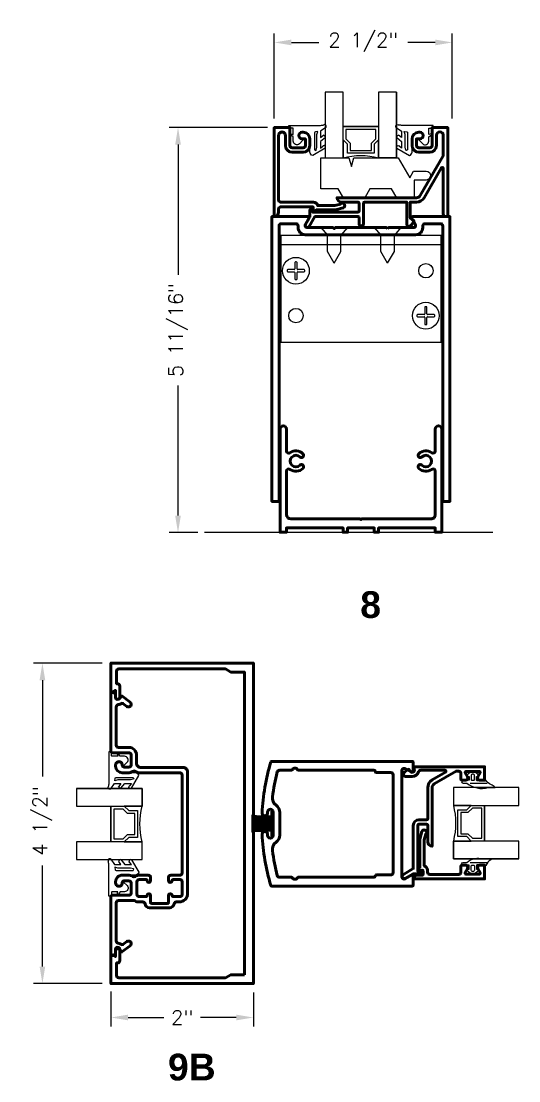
# Model space of a CAD drawing. Extents: x 0 to 139, y -24 to 89.
# Drawn here: x 49.331 to 51.078, y -3.273 to 0.445 of the extents above; entities that cross this region are included whole.
import ezdxf

# ---------------------------------------------------------------- set-up
doc = ezdxf.new("R2010")
doc.units = 0
doc.header["$MEASUREMENT"] = 0
doc.layers.get('Defpoints').update_dxf_attribs({"linetype": 'CONTINUOUS'})
for name, color, linetype in [('R-Anno-Dims', 3, 'CONTINUOUS'), ('R-Anno-Text', 6, 'CONTINUOUS'), ('R-Det1', 4, 'CONTINUOUS'), ('R-Det2', 2, 'CONTINUOUS'), ('R-Det3', 5, 'CONTINUOUS'), ('R-Otln', 1, 'CONTINUOUS'), ('R-Pat1', 5, 'CONTINUOUS')]:
    doc.layers.add(name, color=color, linetype=linetype)
doc.styles.get("Standard").update_dxf_attribs({"font": 'simplex'})
doc.styles.add('style1', font='arialbd.ttf')
doc.dimstyles.new('1-4size', dxfattribs={"dimtxt": 0.05, "dimasz": 0.06, "dimexe": 0.03125, "dimexo": 0.03125, "dimgap": 0.03125, "dimtad": 0, "dimdec": 5, "dimlfac": 4, "dimzin": 4, "dimdsep": 46, "dimlunit": 5, "dimtxsty": 'Standard', "dimcen": 0, "dimclrd": 256, "dimclre": 256, "dimclrt": 256, "dimadec": 0, "dimazin": 1, "dimtfac": 1, "dimtdec": 5, "dimtofl": 0, "dimtmove": 0, "dimatfit": 3, "dimfxl": 1, "dimfrac": 2, "dimtolj": 1, "dimtzin": 4, "dimarcsym": 0})

# ---------------------------------------------------------------- blocks, each defined once
blk = doc.blocks.new('*D97')
at = {"layer": 'Defpoints', "color": 0}
for p in [(49.6461, -2.9288), (50.1461, -2.9324), (49.6461, -3.0513)]:
    blk.add_point(p, dxfattribs=at)
at = {"layer": 'R-Anno-Dims', "lineweight": -2}
for p, q in [((49.6461, -2.9601), (49.6461, -3.0826)), ((50.1461, -2.9636), (50.1461, -3.0826)), ((49.7061, -3.0513), (49.8315, -3.0513)), ((50.0861, -3.0513), (49.9607, -3.0513))]:
    blk.add_line(p, q, dxfattribs=at)
at = {"layer": 'R-Anno-Dims'}
for points in [[(49.7061, -3.0413), (49.7061, -3.0613), (49.6461, -3.0513)], [(50.0861, -3.0413), (50.0861, -3.0613), (50.1461, -3.0513)]]:
    blk.add_solid(points, dxfattribs=at)
at = {"layer": 'R-Anno-Dims', "insert": (49.8961, -3.0513), "char_height": 0.05, "attachment_point": 5}
blk.add_mtext('\\A1;2"', dxfattribs=at)
blk = doc.blocks.new('*D98')
at = {"layer": 'Defpoints', "color": 0}
for p in [(49.4055, -1.8074), (49.6461, -1.8074), (49.6461, -2.9324)]:
    blk.add_point(p, dxfattribs=at)
at = {"layer": 'R-Anno-Dims', "lineweight": -2}
for p, q in [((49.6149, -1.8074), (49.3743, -1.8074)), ((49.4055, -1.8674), (49.4055, -2.2052)), ((49.4055, -2.8724), (49.4055, -2.5177)), ((49.6149, -2.9324), (49.3743, -2.9324))]:
    blk.add_line(p, q, dxfattribs=at)
at = {"layer": 'R-Anno-Dims'}
for points in [[(49.3955, -1.8674), (49.4155, -1.8674), (49.4055, -1.8074)], [(49.3955, -2.8724), (49.4155, -2.8724), (49.4055, -2.9324)]]:
    blk.add_solid(points, dxfattribs=at)
at = {"layer": 'R-Anno-Dims', "insert": (49.4055, -2.3614), "char_height": 0.05, "attachment_point": 5, "rotation": 90}
blk.add_mtext('\\A1;4 1/2"', dxfattribs=at)
blk = doc.blocks.new('*D91')
at = {"layer": 'Defpoints', "color": 0}
for p in [(50.8445, 0.3708), (50.2195, 0.0723), (50.8445, 0.0723)]:
    blk.add_point(p, dxfattribs=at)
at = {"layer": 'R-Anno-Dims', "lineweight": -2}
for p, q in [((50.2195, 0.1035), (50.2195, 0.4021)), ((50.8445, 0.1035), (50.8445, 0.4021)), ((50.2795, 0.3708), (50.3757, 0.3708)), ((50.7845, 0.3708), (50.6882, 0.3708))]:
    blk.add_line(p, q, dxfattribs=at)
at = {"layer": 'R-Anno-Dims'}
for points in [[(50.2795, 0.3808), (50.2795, 0.3608), (50.2195, 0.3708)], [(50.7845, 0.3808), (50.7845, 0.3608), (50.8445, 0.3708)]]:
    blk.add_solid(points, dxfattribs=at)
at = {"layer": 'R-Anno-Dims', "insert": (50.532, 0.3708), "char_height": 0.05, "attachment_point": 5}
blk.add_mtext('\\A1;2 1/2"', dxfattribs=at)
blk = doc.blocks.new('*D92')
at = {"layer": 'Defpoints', "color": 0}
for p in [(49.8816, 0.0723), (50.2272, 0.0723), (49.9827, -1.3496)]:
    blk.add_point(p, dxfattribs=at)
at = {"layer": 'R-Anno-Dims', "lineweight": -2}
for p, q in [((50.196, 0.0723), (49.8503, 0.0723)), ((49.8816, 0.0123), (49.8816, -0.4443)), ((49.8816, -1.2896), (49.8816, -0.833)), ((49.9515, -1.3496), (49.8503, -1.3496))]:
    blk.add_line(p, q, dxfattribs=at)
at = {"layer": 'R-Anno-Dims'}
for points in [[(49.8716, 0.0123), (49.8916, 0.0123), (49.8816, 0.0723)], [(49.8716, -1.2896), (49.8916, -1.2896), (49.8816, -1.3496)]]:
    blk.add_solid(points, dxfattribs=at)
at = {"layer": 'R-Anno-Dims', "insert": (49.8816, -0.6387), "char_height": 0.05, "attachment_point": 5, "rotation": 90}
blk.add_mtext('\\A1;5 11/16"', dxfattribs=at)
blk = doc.blocks.new('P013')
at = {"layer": 'R-Det2'}
for p, q in [((60.863, 44.307), (60.863, 44.657)), ((60.888, 44.657), (60.863, 44.657)), ((60.888, 44.307), (60.888, 44.657)), ((60.863, 44.482), (60.587, 44.482)), ((60.888, 44.307), (60.863, 44.307))]:
    blk.add_line(p, q, dxfattribs=at)
for centre, radius, start, end in [((60.806, 46.559), 1.969, 263.6003, 271.6641), ((60.806, 46.545), 1.969, 263.6003, 271.6641), ((60.793, 47.227), 2.661, 265.5435, 271.5038), ((60.793, 47.211), 2.661, 265.5435, 271.5038), ((60.782, 48.19), 3.652, 266.9284, 271.2698), ((60.782, 48.175), 3.652, 266.9284, 271.2698), ((60.737, 49.396), 4.887, 268.2351, 271.4785), ((60.725, 53.24), 8.744, 269.0929, 270.9054), ((60.725, 35.725), 8.744, 89.0946, 90.9071), ((60.737, 39.569), 4.887, 88.5215, 91.7649), ((60.782, 40.79), 3.652, 88.7302, 93.0716), ((60.782, 40.775), 3.652, 88.7302, 93.0716), ((60.793, 41.753), 2.661, 88.4962, 94.4565), ((60.793, 41.738), 2.661, 88.4962, 94.4565), ((60.806, 42.419), 1.969, 88.3359, 96.3997), ((60.806, 42.406), 1.969, 88.3359, 96.3997)]:
    blk.add_arc(centre, radius, start, end, dxfattribs=at)
blk = doc.blocks.new('P2728 compress')
at = {"layer": 'R-Det2'}
blk.add_lwpolyline([(176.266, 42.927), (176.372, 42.753, -0.301952), (176.324, 42.713), (176.124, 42.713, 0.414214), (176.044, 42.633), (176.044, 42.594, 0.388879), (176.081, 42.554), (176.097, 42.553, 0.440011), (176.14, 42.593), (176.14, 42.607, -0.668179), (176.157, 42.614), (176.206, 42.566, -0.668179), (176.17, 42.48), (176.111, 42.48), (176.083, 42.441, -0.836323), (176.069, 42.447), (176.078, 42.48), (175.994, 42.48, 0.414214), (175.988, 42.474), (175.988, 42.424, -0.414214), (175.982, 42.418), (175.954, 42.418, -0.414214), (175.948, 42.424), (175.948, 42.862, 0.083245), (175.94, 42.911), (175.94, 42.911)], format="xyb", dxfattribs=at)
for points in [[(175.978, 42.937), (176.028, 42.864), (176.119, 42.864), (176.088, 42.905)], [(176.117, 42.931), (176.175, 42.864), (176.267, 42.864), (176.235, 42.902)]]:
    blk.add_lwpolyline(points, dxfattribs=at)
at = {"layer": 'R-Det2', "lineweight": 25}
blk.add_lwpolyline([(176.039, 42.79, 0.372312), (176.054, 42.778), (176.284, 42.778, 0.668179), (176.295, 42.803), (176.252, 42.812), (176.078, 42.811), (176.034, 42.824)], format="xyb", close=True, dxfattribs=at)
at = {"layer": 'R-Det2', "ltscale": 0.1}
for centre, radius, start, end in [((175.962, 42.92), 0.0237, 22.2345, 202.2345), ((176.117, 42.901), 0.0297, 90, 171.5397), ((176.251, 42.914), 0.0199, 40.2978, 220.2978)]:
    blk.add_arc(centre, radius, start, end, dxfattribs=at)
blk = doc.blocks.new('P1137 screw')
at = {"layer": 'R-Det3'}
for p, q in [((35.389, 9.084), (35.482, 8.98)), ((35.765, 9.084), (35.672, 8.98)), ((35.482, 8.748), (35.482, 8.98)), ((35.672, 8.748), (35.672, 8.98)), ((35.577, 8.584), (35.482, 8.748)), ((35.577, 8.584), (35.672, 8.748))]:
    blk.add_line(p, q, dxfattribs=at)
at = {"layer": 'R-Pat1'}
blk.add_line((35.389, 9.084), (35.765, 9.084), dxfattribs=at)
blk = doc.blocks.new('Screw block')
at = {"layer": 'R-Det3'}
for p, q in [((34.165, 8.484), (34.165, 8.474)), ((34.265, 8.494), (34.175, 8.494)), ((34.275, 8.594), (34.275, 8.504)), ((34.295, 8.604), (34.285, 8.604)), ((34.305, 8.504), (34.305, 8.594)), ((34.405, 8.494), (34.315, 8.494)), ((34.415, 8.474), (34.415, 8.484)), ((34.175, 8.464), (34.265, 8.464)), ((34.275, 8.454), (34.275, 8.364)), ((34.285, 8.354), (34.295, 8.354)), ((34.305, 8.364), (34.305, 8.454)), ((34.315, 8.464), (34.405, 8.464))]:
    blk.add_line(p, q, dxfattribs=at)
blk.add_circle((34.29, 8.479), 0.188, dxfattribs=at)
for centre, start, end in [((34.175, 8.484), 90, 180), ((34.265, 8.504), 270, 0), ((34.285, 8.594), 90, 180), ((34.295, 8.594), 0, 90), ((34.315, 8.504), 180, 270), ((34.405, 8.484), 0, 90), ((34.175, 8.474), 180, 270), ((34.265, 8.454), 0, 90), ((34.285, 8.364), 180, 270), ((34.295, 8.364), 270, 0), ((34.315, 8.454), 90, 180), ((34.405, 8.474), 270, 0)]:
    blk.add_arc(centre, 0.01, start, end, dxfattribs=at)
blk = doc.blocks.new('P1137')
at = {"layer": 'R-Det3'}
blk.add_line((34.076, 8.849), (36.328, 8.849), dxfattribs=at)
blk.add_lwpolyline([(36.328, 8.974), (34.076, 8.974), (34.076, 7.474), (36.328, 7.474)], close=True, dxfattribs=at)
for centre in [(36.115, 8.479), (34.29, 7.849)]:
    blk.add_circle(centre, 0.101, dxfattribs=at)
at = {"layer": 'R-Pat1'}
for p in [(0, 0), (1.824, -0.631)]:
    blk.add_blockref('Screw block', p, dxfattribs=at)

msp = doc.modelspace()

# ---------------------------------------------------------------- linework, layer by layer
at = {"layer": 'R-Det1', "linetype": 'Continuous', "lineweight": 50}
for points in [[(50.2349558, 0.044886), (50.2349558, -0.182489, 0.414213562), (50.2427058, -0.190239), (50.3573063, -0.190239, -0.33967204), (50.3722813, -0.201739), (50.4324153, -0.201739), (50.4526206, -0.1963249, -1.179332391), (50.4624392, -0.195364, -0.716465291), (50.4614457, -0.210007), (50.4344558, -0.217239), (50.3669557, -0.217239, -0.252122601), (50.353956, -0.2247392), (50.3565298, -0.2101401, 0.466300315), (50.3528368, -0.205739), (50.2427058, -0.205739, 0.414213562), (50.2349558, -0.213489), (50.2349558, -0.224739, -0.414213562), (50.2194558, -0.240239), (50.2194558, 0.072261), (50.2742058, 0.072261), (50.2742058, 0.009011, 0.414213562), (50.2819558, 0.001261), (50.3212058, 0.001261, 0.414213562), (50.3289558, 0.009011), (50.3289558, 0.032511), (50.3170808, 0.032511, -1), (50.3170808, 0.055761), (50.321206, 0.055761, -0.414213562), (50.344456, 0.032511), (50.344456, 0.008761, -0.414213562), (50.321206, -0.014489), (50.2819558, -0.014489, -0.414213562), (50.2587058, 0.008761), (50.2587058, 0.0448089, 1.003237041), (50.234956, 0.0448863, -0.362130636)], [(50.517156, -0.2207392, -0.4125), (50.513156, -0.2247392), (50.353956, -0.2247392), (50.355981, -0.2132392), (50.344481, -0.2163142), (50.344481, -0.2402392), (50.328831, -0.2673642, 0.998250566), (50.342256, -0.2751142), (50.362381, -0.2402392), (50.513156, -0.2402392, -0.418763917), (50.517156, -0.2442392), (50.517156, -0.2662392, 1), (50.532656, -0.2662392), (50.532656, -0.1937392, -0.418763917), (50.536656, -0.1897392), (50.684656, -0.1897392), (50.684656, -0.2674892, 0.644244829), (50.697481, -0.2733142, 0.122910631), (50.709656, -0.2557392), (50.697156, -0.2452392), (50.697156, -0.1897392), (50.718781, -0.1897392), (50.718781, -0.1897392, 0.267523924), (50.745831, -0.1741142), (50.8059084, -0.0700521, -0.767335331), (50.812906, -0.071927), (50.812906, -0.2324892, 0.412903226), (50.820656, -0.2402392), (50.828406, -0.2402392), (50.828406, 0.0722608), (50.796906, 0.0722608), (50.773656, 0.0722608), (50.773656, 0.0090108, -0.412903226), (50.765906, 0.0012608), (50.726656, 0.0012608, -0.412903226), (50.718906, 0.0090108), (50.718906, 0.0325108), (50.730781, 0.0325108, 1), (50.730781, 0.0557608), (50.726656, 0.0557608, 0.413978903), (50.703406, 0.0325108), (50.703406, 0.0087608, 0.412903226), (50.726656, -0.0144892), (50.765906, -0.0144892, 0.413978903), (50.789156, 0.0087608), (50.789156, 0.0448858, -1), (50.812906, 0.0448858), (50.812906, -0.0269142), (50.732331, -0.1664892, -0.265259867), (50.718906, -0.1742392), (50.525006, -0.1742392), (50.440156, -0.1742392, 0.412903226), (50.455656, -0.1897392), (50.513156, -0.1897392, -0.418763917), (50.517156, -0.1937392)]]:
    msp.add_lwpolyline(points, format="xyb", close=True, dxfattribs=at)
at = {"layer": 'R-Det1', "lineweight": 50}
for points in [[(50.7849522, -1.2862081), (50.7849522, -1.1337581, 0.610741942), (50.7726772, -1.1274831, -0.361779878), (50.7270022, -1.1242081, -0.5), (50.7285022, -1.1119081, -0.332771781), (50.7377522, -1.1130331, 2.353344768), (50.7377522, -1.0838831, -0.332771781), (50.7285022, -1.0850081, -0.5), (50.7270022, -1.0727081, -0.361779878), (50.7726772, -1.0694331, 0.611850133), (50.7849522, -1.0631331), (50.7849522, -0.9858581, -0.413333333), (50.7962022, -0.9746081, -0.413333333), (50.8074522, -0.9858581), (50.8074522, -1.3484581), (50.7849522, -1.3484581), (50.7849522, -1.3329581), (50.5860272, -1.3329581), (50.5860272, -1.3484581), (50.5705272, -1.3484581), (50.5705272, -1.3329581), (50.4768272, -1.3329581), (50.4768272, -1.3484581), (50.4613272, -1.3484581), (50.4613272, -1.3329581), (50.2624022, -1.3329581), (50.2624022, -1.3484581), (50.2399022, -1.3484581), (50.2399022, -0.9858581, -0.413333333), (50.2511522, -0.9746081, -0.413333333), (50.2624022, -0.9858581), (50.2624022, -1.0631331, 0.610195289), (50.2746772, -1.0694331, -0.361779878), (50.3203522, -1.0727081, -0.5), (50.3188522, -1.0850081, -0.332123602), (50.3096022, -1.0838831, 2.353344768), (50.3096022, -1.1130331, -0.332123602), (50.3188522, -1.1119081, -0.5), (50.3203522, -1.1242081, -0.361779878), (50.2746772, -1.1274831, 0.609085733), (50.2624022, -1.1337581), (50.2624022, -1.2862081, 0.412903226), (50.2779022, -1.3017081), (50.5211772, -1.3017081), (50.5236772, -1.3042081), (50.5261772, -1.3017081), (50.7694522, -1.3017081, 0.414517049), (50.7849522, -1.2862081)], [(49.7359126, -2.1580903), (49.7359126, -2.1325903), (49.7359126, -2.1298403, 0.414151258), (49.7094126, -2.1033403), (49.6724126, -2.1033403, -0.413333333), (49.6649126, -2.0958403), (49.6649126, -1.9609153, -0.384292738), (49.6719126, -1.9532153, 0.125027091), (49.6839626, -1.9489653, -0.3082191), (49.6882626, -1.9490903), (49.7021876, -1.9594653, 0.615742841), (49.7171626, -1.9519403), (49.7171626, -1.9511403, 0.239176885), (49.7140376, -1.9449153), (49.6843626, -1.9228403), (49.6748876, -1.9323153, -0.667873573), (49.6616626, -1.9268403), (49.6616626, -1.9188403, 0.416132723), (49.6539126, -1.9110903), (49.6461626, -1.9110903), (49.6461626, -2.1170903, 0.414213562), (49.6511626, -2.1220903), (49.7094126, -2.1220903, -0.416132723), (49.7171626, -2.1298403), (49.7171626, -2.1645903, -0.412903226), (49.7094126, -2.1723403), (49.6909126, -2.1723403, -0.414213562), (49.6859126, -2.1673403), (49.6859126, -2.1652403, 1.011839456), (49.6626626, -2.1649653), (49.6626626, -2.1690903, 0.413978903), (49.6859126, -2.1923403), (49.7059876, -2.1923403, 0.143865672), (49.7228626, -2.1873653, -0.292539715), (49.7312376, -2.1873653, 0.14306262), (49.7481126, -2.1923403), (49.8884126, -2.1923403, -0.416132723), (49.8961626, -2.2000903), (49.8961626, -2.5440903, -0.412903226), (49.8884126, -2.5518403), (49.8558145, -2.5520902, 0.414213562), (49.8480645, -2.5598402), (49.8480645, -2.5708402, 0.414213562), (49.8543145, -2.5770902, 0.414213562), (49.8605645, -2.5708402, -0.414213562), (49.8643145, -2.5670902), (49.8885645, -2.5670902, -0.414213562), (49.8963145, -2.5748402), (49.8963145, -2.6193402, -0.414213562), (49.8885645, -2.6270902), (49.8643145, -2.6270902, -0.414213562), (49.8605645, -2.6233402, 0.414213562), (49.8543145, -2.6170902, 0.414213562), (49.8480645, -2.6233402), (49.8480645, -2.6470902, -0.414213562), (49.8443145, -2.6508402), (49.7893145, -2.6508402, -0.414213562), (49.7855645, -2.6470902), (49.7855645, -2.6233402, 0.414213562), (49.7793145, -2.6170902, 0.414213562), (49.7730645, -2.6233402, -0.414213562), (49.7693145, -2.6270902), (49.7450645, -2.6270902, -0.414213562), (49.7373145, -2.6193402), (49.7373145, -2.5748402, -0.414213562), (49.7450645, -2.5670902), (49.7693145, -2.5670902, -0.414213562), (49.7730645, -2.5708402, 0.414213562), (49.7793145, -2.5770902, 0.414213562), (49.7855645, -2.5708402), (49.7855645, -2.5598402, 0.414213579), (49.7778145, -2.5520902), (49.7481126, -2.5518403), (49.7481126, -2.5518403, 0.144487081), (49.7312376, -2.5567903, -0.292539715), (49.7228626, -2.5567903, 0.145286571), (49.7059876, -2.5518403), (49.6859126, -2.5518403, 0.415053763), (49.6626626, -2.5750903), (49.6626626, -2.5792153, 1.012901092), (49.6859126, -2.5789153), (49.6859126, -2.5768403, -0.414213562), (49.6909126, -2.5718403), (49.7094126, -2.5718403, -0.416132723), (49.7171626, -2.5795903), (49.7171626, -2.6143403, -0.412903226), (49.7094126, -2.6220903), (49.6511626, -2.6220903, 0.414213562), (49.6461626, -2.6270903), (49.6461626, -2.8330903), (49.6539126, -2.8330903, 0.412903226), (49.6616626, -2.8253403), (49.6616626, -2.8173403, -0.669038966), (49.6748876, -2.8118403), (49.6843626, -2.8213403), (49.7140376, -2.7992403, 0.238328156), (49.7171626, -2.7930403), (49.7171626, -2.7922153, 0.615742841), (49.7021876, -2.7846903), (49.6882626, -2.7950653, -0.3082191), (49.6839626, -2.7951903, 0.121337447), (49.6719126, -2.7909403, -0.384292738), (49.6649126, -2.7832403), (49.6649126, -2.6483403, -0.41641058), (49.672406, -2.6408402), (49.7265579, -2.6408402, -0.132705715), (49.7304606, -2.6418946, 0.132705715), (49.7450645, -2.6458402), (49.7580428, -2.6458402, -0.3737096), (49.7657167, -2.6525068, 0.3737096), (49.7810645, -2.6658402), (49.8525645, -2.6658402, 0.3737096), (49.8679123, -2.6525068, -0.3737096), (49.8755862, -2.6458402), (49.8859126, -2.6458402, 0.414213562), (49.9149126, -2.6168402), (49.9149126, -2.1885903, 0.415000983), (49.8999126, -2.1735903), (49.7514126, -2.1735903, -0.414517049)], [(50.7737183, -2.3651443), (50.7737183, -2.2446408, -0.267944175), (50.7814683, -2.2312173), (50.8585223, -2.1867303), (50.8672183, -2.1867303, -0.414213562), (50.8749683, -2.1944803), (50.8749683, -2.2149803, 0.414213562), (50.8787183, -2.2187303), (50.8917183, -2.2187303, 0.577350202), (50.89843, -2.2071053), (50.8903471, -2.1931053, -0.577350202), (50.8935947, -2.1874803), (50.939092, -2.1874803, -0.577351988), (50.9423396, -2.1931054), (50.9342566, -2.2071053, 0.577351988), (50.9409683, -2.2187303), (50.9577183, -2.2187303), (50.9577183, -2.1712303), (50.7077183, -2.1712303), (50.7111649, -2.1798542, -0.869075611), (50.6978456, -2.1874817), (50.6922184, -2.1802303, 0.123332445), (50.6746374, -2.1923986, 0.64476674), (50.6804513, -2.2052303), (50.7039683, -2.2052303, 0.330653628), (50.7255065, -2.1892386, -0.33065332), (50.7329252, -2.1837303), (50.8187229, -2.1837303, -0.767326322), (50.820598, -2.1907279), (50.7738433, -2.2177218, 0.26795022), (50.7582183, -2.2447851), (50.7582183, -2.3534803, -0.414213562), (50.7542183, -2.3574803), (50.7272183, -2.3574803, 0.414213562), (50.7077183, -2.3769803), (50.7077183, -2.5287586), (50.6728433, -2.5488937, 1), (50.6805933, -2.562317), (50.7077183, -2.5466564), (50.7316369, -2.5466564), (50.7347183, -2.5351564), (50.7232183, -2.5371842), (50.7232183, -2.3769803, -0.414213562), (50.7272183, -2.3729803), (50.7542183, -2.3729803, -0.414213562), (50.7582183, -2.3769803), (50.7582183, -2.4344803, 0.414213562), (50.7737183, -2.4499803)], [(50.9409683, -2.5171842), (50.9577183, -2.5171842), (50.9577183, -2.5646842), (50.7077183, -2.5646842, -0.41421368), (50.7202183, -2.5521842), (50.7384683, -2.5521842, 0.414213562), (50.7422183, -2.5484342), (50.7422183, -2.538303, 0.466306393), (50.7378171, -2.53461), (50.7232183, -2.5371842, -0.252127774), (50.7307184, -2.5241843), (50.7307183, -2.4254341), (50.7379544, -2.3984285, -0.715752791), (50.7525919, -2.3974512, -1.179503687), (50.7516322, -2.4072698), (50.7462183, -2.427475), (50.7462183, -2.5188599, -0.339713402), (50.7577183, -2.533834), (50.7577183, -2.5414342, 0.414213523), (50.7654683, -2.5491842), (50.8672183, -2.5491842, 0.414213657), (50.8749683, -2.5414342), (50.8749683, -2.5209342, -0.414213562), (50.8787183, -2.5171842), (50.8917183, -2.5171842, -0.57736514), (50.8984298, -2.5288095), (50.8903471, -2.5428092, 0.577351747), (50.8935947, -2.5484342), (50.9390919, -2.5484342, 0.577351362), (50.9423395, -2.5428092), (50.9342811, -2.5288513, -0.579445689), (50.9409683, -2.5171842, 1)]]:
    msp.add_lwpolyline(points, format="xyb", close=True, dxfattribs=at)
at = {"layer": 'R-Det2'}
for points in [[(50.6484893, 0.1960612), (50.5859893, 0.1960612), (50.5859893, -0.0337389), (50.6484893, -0.0337389), (50.6484893, 0.1960612), (50.6484893, -0.0337389), (50.5859893, -0.0337389), (50.5859893, 0.0287611), (50.5704893, 0.0132611), (50.5704893, -0.0179889), (50.4764893, -0.0179889), (50.4764893, 0.0132611), (50.4609893, 0.0287611), (50.4609893, 0.0757611), (50.5859893, 0.0757611), (50.4609893, 0.0757611), (50.4609893, 0.1960612), (50.3984893, 0.1960612), (50.3984893, -0.0337389), (50.4609893, -0.0337389), (50.4609893, 0.0287611), (50.4609893, -0.0337389, -0.123310184), (50.5859893, -0.0337389, 1.56900442)], [(49.5257375, -2.2470499), (49.5257374, -2.3095499), (49.7555376, -2.3095499), (49.7555376, -2.2470499), (49.5257374, -2.2470499), (49.7555376, -2.2470499), (49.7555376, -2.3095499), (49.6930376, -2.3095499), (49.7085376, -2.3250499), (49.7397876, -2.3250499), (49.7397876, -2.4190499), (49.7085376, -2.4190499), (49.6930376, -2.4345499), (49.6460376, -2.4345499), (49.6460376, -2.3095499), (49.6460376, -2.4345499), (49.5257374, -2.4345499), (49.5257374, -2.4970499), (49.7555376, -2.4970499), (49.7555376, -2.4345499), (49.6930376, -2.4345499), (49.7555376, -2.4345499, -0.123310184), (49.7555376, -2.3095499, 1.56900442)], [(51.0781433, -2.4943512), (51.0781434, -2.4318512), (50.8483432, -2.4318512), (50.8483432, -2.4943512), (51.0781434, -2.4943512), (50.8483432, -2.4943512), (50.8483432, -2.4318512), (50.9108432, -2.4318512), (50.8953432, -2.4163512), (50.8640932, -2.4163512), (50.8640932, -2.3223512), (50.8953432, -2.3223512), (50.9108432, -2.3068512), (50.9578432, -2.3068512), (50.9578432, -2.4318512), (50.9578432, -2.3068512), (51.0781434, -2.3068512), (51.0781434, -2.2443512), (50.8483432, -2.2443512), (50.8483432, -2.3068512), (50.9108432, -2.3068512), (50.8483432, -2.3068512, -0.123310184), (50.8483432, -2.4318512, 1.56900442)]]:
    msp.add_lwpolyline(points, format="xyb", dxfattribs=at)
for points in [[(50.5759893, 0.0657611), (50.4709893, 0.0657611), (50.4709893, 0.0329032), (50.4864893, 0.0174032), (50.4864893, -0.0079889), (50.5604893, -0.0079889), (50.5604893, 0.0174032), (50.5759893, 0.0329032), (50.5759893, 0.0657611)], [(50.9070328, -2.2287303), (50.9669768, -2.2286684)], [(49.6560376, -2.3195499), (49.6560376, -2.4245499), (49.6888954, -2.4245499), (49.7043954, -2.4090499), (49.7297876, -2.4090499), (49.7297876, -2.3350499), (49.7043954, -2.3350499), (49.6888954, -2.3195499), (49.6560376, -2.3195499)], [(50.9478432, -2.4218512), (50.9478432, -2.3168512), (50.9149854, -2.3168512), (50.8994854, -2.3323512), (50.8740932, -2.3323512), (50.8740932, -2.4063512), (50.8994854, -2.4063512), (50.9149854, -2.4218512), (50.9478432, -2.4218512)], [(50.9070327, -2.5071842), (50.9669767, -2.5072462)]]:
    msp.add_lwpolyline(points, dxfattribs=at)
for points in [[(50.5552032, -0.1429892), (50.537161, -0.1742392), (50.4622374, -0.1742392), (50.4441952, -0.1429892), (50.3827097, -0.1429892), (50.3827097, -0.033739), (50.4817875, -0.033739), (50.490161, -0.064989), (50.4985344, -0.033739), (50.654569, -0.033739), (50.6952362, -0.1041765), (50.7087678, -0.080739), (50.7531414, -0.080739, -0.414213562), (50.7686414, -0.096239), (50.7686414, -0.096489, -0.414213562), (50.7531414, -0.111989), (50.7108347, -0.111989), (50.7108347, -0.1742392), (50.649661, -0.1742392), (50.6316188, -0.1429892)], [(50.9706034, -2.2438517), (50.9951373, -2.2435031, 0.102261209), (50.9799221, -2.2336482, -0.169063491), (50.9626955, -2.2181593, 0.378808837), (50.9600324, -2.2161891), (50.9337032, -2.2209926, -0.346241915), (50.9297353, -2.2185021), (50.9297353, -2.2049803), (50.9372846, -2.2047026, 0.608655902), (50.9386355, -2.2014164), (50.9294973, -2.1933388, 0.378617088), (50.9037233, -2.1933388), (50.8945852, -2.2014164, 0.608655902), (50.895936, -2.2047026), (50.9034853, -2.2049803), (50.9034853, -2.2187303), (50.8822353, -2.2187303, 1), (50.8822353, -2.2287303), (50.8959952, -2.2287303, 0.251835053)], [(50.9147353, -2.1972185, 0.341998713), (50.9109853, -2.2020597), (50.9109853, -2.2167303, 0.414213562), (50.9129853, -2.2187303), (50.9202353, -2.2187303, 0.414213562), (50.9222353, -2.2167303), (50.9222353, -2.2020597, 0.341998713), (50.9184853, -2.1972185, 0.127016654)], [(50.9529496, -2.4949628), (50.9774768, -2.4949628, -0.477037012), (50.979922, -2.4979831, 0.149348483), (50.9626955, -2.5177553, -0.378808837), (50.9600323, -2.5197255), (50.9337032, -2.514922, 0.346241915), (50.9297353, -2.5174125), (50.9297353, -2.5309342), (50.9372846, -2.531212, -0.608655902), (50.9386354, -2.5344981), (50.9294972, -2.5425758, -0.378617088), (50.9037233, -2.5425758), (50.8945851, -2.5344981, -0.608655902), (50.8959359, -2.5312119), (50.9034853, -2.5309342), (50.9034853, -2.5171842), (50.8822353, -2.5171842, -1), (50.8822353, -2.5071842), (50.8959952, -2.5071842, -0.27484038)], [(50.9147353, -2.5386961, -0.341998713), (50.9109853, -2.5338548), (50.9109853, -2.5191842, -0.414213562), (50.9129853, -2.5171842), (50.9202353, -2.5171842, -0.414213562), (50.9222353, -2.5191842), (50.9222353, -2.5338548, -0.341998713), (50.9184853, -2.5386961, -0.127016654)]]:
    msp.add_lwpolyline(points, format="xyb", close=True, dxfattribs=at)
at = {"layer": 'R-Det3'}
msp.add_line((50.9865497, -1.3496142), (49.9744052, -1.3496142), dxfattribs=at)
at = {"layer": 'R-Otln', "lineweight": 50}
for points in [[(50.617427, -0.2829892), (50.621177, -0.2792392), (50.708127, -0.2792392, 0.577921738), (50.714852, -0.2676142), (50.702302, -0.2458642, -0.575333034), (50.705527, -0.2402392), (50.836202, -0.2402392), (50.836202, -1.2402392), (50.811202, -1.2402392), (50.811202, -0.2729892, 0.416132723), (50.803452, -0.2652392), (50.748627, -0.2652392, 0.412903226), (50.740877, -0.2729892), (50.740877, -0.2792392, -0.415000354), (50.715877, -0.3042392), (50.523677, -0.3042392), (50.328452, -0.3042392, -0.415000354), (50.303452, -0.2792392), (50.303452, -0.2729892, 0.412903226), (50.295702, -0.2652392), (50.243902, -0.2652392, 0.412903226), (50.236152, -0.2729892), (50.236152, -1.2402392), (50.211152, -1.2402392), (50.211152, -0.2402392), (50.338802, -0.2402392, -0.577563925), (50.342052, -0.2458642), (50.329477, -0.2676142, 0.577921738), (50.336202, -0.2792392), (50.426152, -0.2792392), (50.429902, -0.2829892), (50.433652, -0.2792392), (50.613677, -0.2792392), (50.617427, -0.2829892)], [(50.1148223, -2.9009471), (50.067514, -2.9009471), (50.0484473, -2.9117971), (49.6737723, -2.9117971, -0.411010682), (49.6660723, -2.9040471), (49.6660723, -2.8599721), (49.6695723, -2.8599721, 0.412903226), (49.6773223, -2.8522221), (49.6773223, -2.8123721, 1), (49.6618223, -2.8123721), (49.6618223, -2.8372221), (49.6460723, -2.8281221), (49.6460723, -2.9323721), (50.1460723, -2.9323721), (50.1460723, -1.8073721), (49.6460723, -1.8073721), (49.6460723, -1.9116221), (49.6618223, -1.9025221), (49.6618223, -1.9273721, 1), (49.6773223, -1.9273721), (49.6773223, -1.8875221, 0.412903226), (49.6695723, -1.8797721), (49.6660723, -1.8797721), (49.6660723, -1.8356971, -0.411010682), (49.6737723, -1.8279471), (50.0484473, -1.8279471), (50.067514, -1.8387971), (50.1149973, -1.8387971)], [(50.2077157, -2.1542219, -0.330645611), (50.2101088, -2.1524451), (50.7043992, -2.1524451, -0.414220914), (50.7068992, -2.1549452), (50.7068982, -2.1871841, -0.577351782), (50.7012732, -2.1904317), (50.6795232, -2.1778743, 0.577351782), (50.6678982, -2.1845859), (50.6678986, -2.5577822, 0.577350058), (50.6795236, -2.5644939), (50.7012736, -2.5519365, -0.577350058), (50.7068986, -2.5551841), (50.7068992, -2.5874451, -0.41422091), (50.7043992, -2.5899451), (50.2101154, -2.5899451, -0.330637101), (50.2077223, -2.5881684, -0.060960809), (50.1765844, -2.4086435, -1.025300629), (50.1960044, -2.4081582), (50.1960044, -2.4122755, 1), (50.2155016, -2.4122755), (50.2155016, -2.4124239), (50.2155016, -2.3302741, 1), (50.1960016, -2.3302741), (50.1960016, -2.3342271, -1.025288825), (50.1765836, -2.3337421, -0.060958885)], [(50.2302439, -2.1894859, 0.030989132), (50.2131183, -2.2768312, 0.275924789), (50.2257997, -2.3062661, -0.240811718), (50.2387516, -2.3315986), (50.2387516, -2.4107916, -0.240797863), (50.2258011, -2.4361232, 0.275918607), (50.2131211, -2.4655581, 0.030989761), (50.2302497, -2.5529045, 0.341182907), (50.237748, -2.5586951), (50.2792992, -2.5586951, -0.274395728), (50.2825909, -2.5606487, 0.593476057), (50.3012438, -2.5606487, -0.274395728), (50.3045355, -2.5586951), (50.5703992, -2.5586951, 0.424012536), (50.5741471, -2.5548201, -0.424012536), (50.5778951, -2.5509451), (50.6288992, -2.5509451, 0.414213562), (50.6366492, -2.5431951), (50.6366492, -2.1991951, 0.414213562), (50.6288992, -2.1914451), (50.5778992, -2.1914451, -0.424012536), (50.5741513, -2.1875701, 0.424012536), (50.5704034, -2.1836951), (50.3045105, -2.1836951, -0.274395728), (50.3012188, -2.1817416, 0.593476057), (50.2825659, -2.1817416, -0.274395728), (50.2792742, -2.1836951), (50.2377422, -2.1836951, 0.341191815)]]:
    msp.add_lwpolyline(points, format="xyb", close=True, dxfattribs=at)

# ---------------------------------------------------------------- block references
at = {"layer": 'R-Pat1', "yscale": 0.25, "zscale": 0.25}
for p, xscale, rotation in [((39.6662896, 44.0668155), 0.25, 270), ((61.3821224, 44.0668155), -0.25, 90), ((5.6512415, 8.4858262), -0.25, 180)]:
    msp.add_blockref('P2728 compress', p, dxfattribs=dict(at, xscale=xscale, rotation=rotation))
at = {"layer": 'R-Pat1', "xscale": 0.25, "yscale": 0.25, "zscale": 0.25}
for name, p in [('P1137 screw', (41.5355675, -2.5501421)), ('P1137 screw', (41.7231177, -2.5501421)), ('P1137', (41.7231177, -2.5501421)), ('P013', (34.9928337, -13.4913651)), ('P2728 compress', (5.6512415, -13.2300067))]:
    msp.add_blockref(name, p, dxfattribs=at)

# ---------------------------------------------------------------- texts
at = {"layer": 'R-Anno-Text', "char_height": 0.09375, "attachment_point": 3, "style": 'style1'}
for s, insert, width in [('8', (50.5942347, -1.5552424, 1.5526731), 1.86), ('9B', (50.0136841, -3.1783776, 1.5526731), 1.787222288)]:
    msp.add_mtext(s, dxfattribs=dict(at, insert=insert, width=width))

# ---------------------------------------------------------------- dimensions: what is measured, and where the dimension line sits
at = {"layer": 'R-Anno-Dims'}
dim = msp.add_linear_dim(base=(50.8445058, 0.370836), p1=(50.2194558, 0.072261), p2=(50.8445058, 0.072261), dimstyle='1-4size', override={"dimpost": '"'}, dxfattribs=at)
dim.commit()
dim.dimension.update_dxf_attribs({"geometry": '*D91', "text_midpoint": (50.5319808, 0.370836), "dimtype": 160})
dim = msp.add_linear_dim(base=(49.8815943, 0.072261), p1=(49.9827089, -1.349614), p2=(50.2272058, 0.072261), angle=90, dimstyle='1-4size', override={"dimpost": '"'}, dxfattribs=at)
dim.commit()
dim.dimension.update_dxf_attribs({"geometry": '*D92', "text_midpoint": (49.8815943, -0.6386765), "dimtype": 160})
at = {"layer": 'R-Anno-Dims', "color": 3}
dim = msp.add_linear_dim(base=(49.405516, -1.8073721), p1=(49.6461392, -2.9323721), p2=(49.6461392, -1.8073721), angle=90, dimstyle='1-4size', override={"dimpost": '"'}, dxfattribs=at)
dim.commit()
dim.dimension.update_dxf_attribs({"geometry": '*D98', "text_midpoint": (49.405516, -2.3614162), "dimtype": 160})
dim = msp.add_linear_dim(base=(49.6460723, -3.0513114), p1=(50.1461392, -2.9323721), p2=(49.6460723, -2.9288242), dimstyle='1-4size', override={"dimpost": '"'}, dxfattribs=at)
dim.commit()
dim.dimension.update_dxf_attribs({"geometry": '*D97', "text_midpoint": (49.8960723, -3.0513114), "dimtype": 160})

doc.saveas('drawing.dxf')
